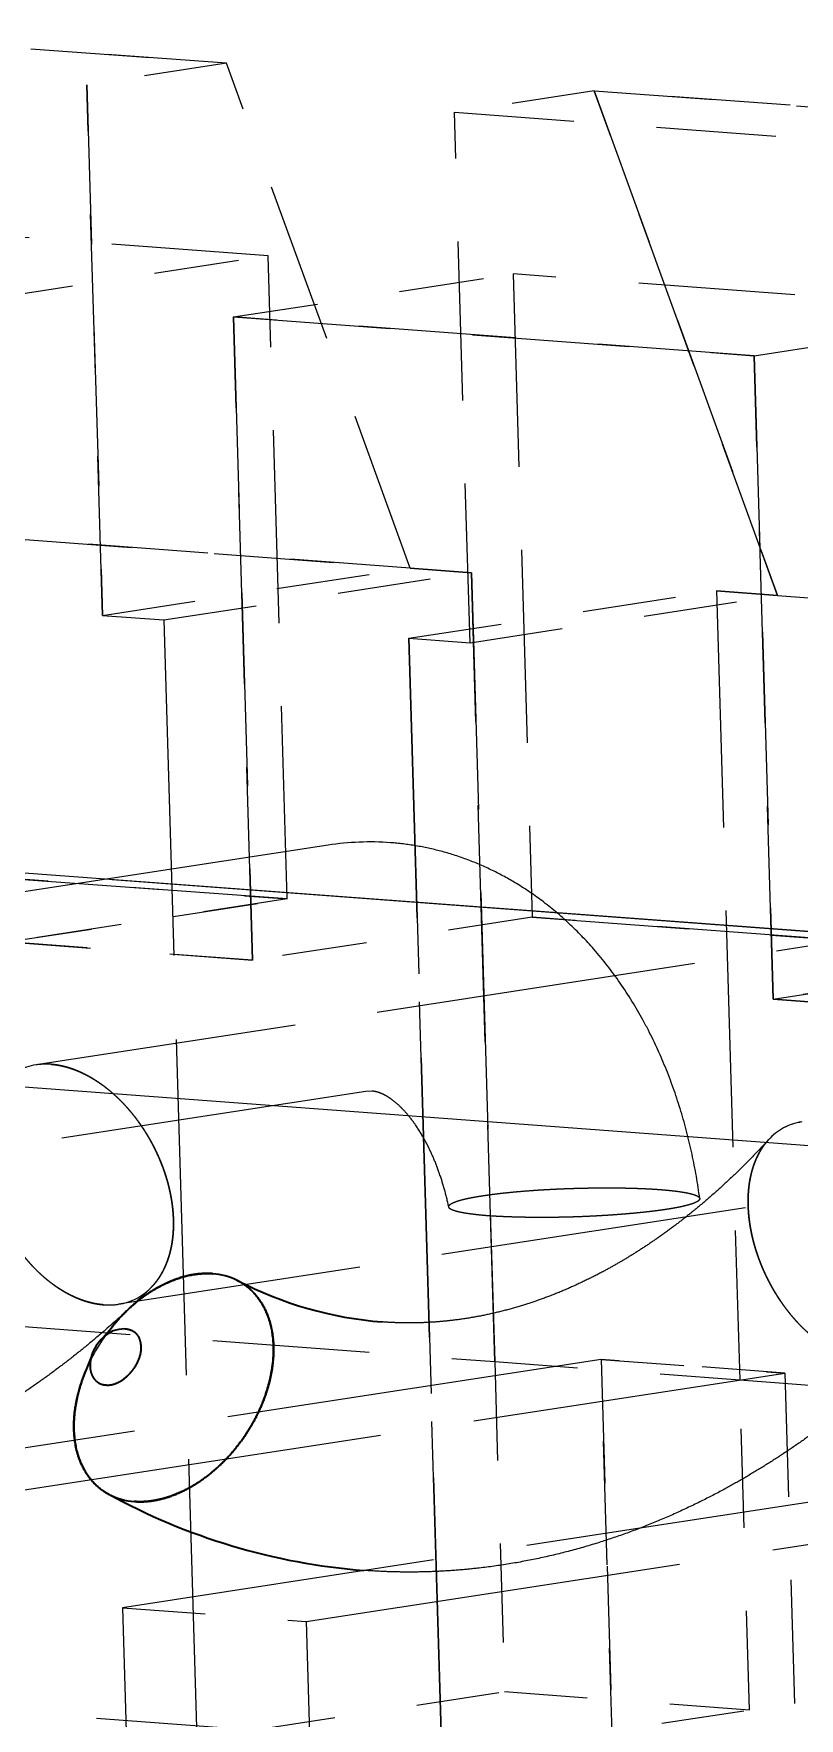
# Model space of a CAD drawing. Extents: x 23 to 417, y 3 to 294.
# Drawn here: x 359.537 to 360.46, y 112.258 to 114.286 of the extents above; entities that cross this region are included whole.
import ezdxf

# ---------------------------------------------------------------- set-up
doc = ezdxf.new("R2010")
doc.units = 0
doc.linetypes.add('DASHED', pattern=[15, 12, -3])
doc.layers.get('0').update_dxf_attribs({"lineweight": 13})

# ---------------------------------------------------------------- blocks, each defined once
blk = doc.blocks.new('BLOCK3535')
at = {"color": 7, "linetype": 'DASHED', "lineweight": 13, "ltscale": 0.024058}
for p, q in [((15.0094, -36.1593), (14.0498, -36.0879)), ((14.0498, -36.0879), (15.0094, -36.1593)), ((13.7128, -36.1396), (14.6725, -36.2111)), ((13.7128, -36.1396), (14.6725, -36.2111)), ((16.8549, -36.2968), (15.8953, -36.2253)), ((15.8953, -36.2253), (16.8549, -36.2968)), ((15.5583, -36.2771), (16.518, -36.3485)), ((15.5583, -36.2771), (16.518, -36.3485)), ((15.4516, -37.375), (14.492, -37.3036)), ((14.492, -37.3036), (15.4516, -37.375)), ((17.2971, -37.5125), (16.3375, -37.441)), ((16.3375, -37.441), (17.2971, -37.5125))]:
    blk.add_line(p, q, dxfattribs=at)
at = {"color": 7, "linetype": 'DASHED', "lineweight": 13, "ltscale": 0.008523}
for p, q in [((15.0094, -36.1593), (14.6725, -36.2111)), ((15.0094, -36.1593), (14.6725, -36.2111)), ((15.8953, -36.2253), (15.5583, -36.2771)), ((15.8953, -36.2253), (15.5583, -36.2771))]:
    blk.add_line(p, q, dxfattribs=at)
at = {"color": 7, "linetype": 'DASHED', "lineweight": 13, "ltscale": 0.032341}
for p, q in [((15.4516, -37.375), (15.0094, -36.1593)), ((15.4516, -37.375), (15.0094, -36.1593)), ((15.8953, -36.2253), (16.3375, -37.441)), ((16.3375, -37.441), (15.8953, -36.2253))]:
    blk.add_line(p, q, dxfattribs=at)
at = {"color": 7, "linetype": 'DASHED', "lineweight": 13, "ltscale": 0.03196}
for p, q in [((14.6725, -36.2111), (14.7103, -37.4889)), ((14.7103, -37.4889), (14.6725, -36.2111)), ((15.5961, -37.5549), (15.5583, -36.2771)), ((15.5961, -37.5549), (15.5583, -36.2771))]:
    blk.add_line(p, q, dxfattribs=at)
at = {"color": 7, "linetype": 'DASHED', "lineweight": 13, "ltscale": 0.03146}
for p, q in [((15.1096, -36.6227), (13.8547, -36.5292)), ((15.1096, -36.6227), (13.8547, -36.5292)), ((16.9551, -36.7601), (15.7002, -36.6666)), ((16.9551, -36.7601), (15.7002, -36.6666)), ((15.0262, -36.7702), (16.2812, -36.8636)), ((16.2812, -36.8636), (15.0262, -36.7702)), ((15.1555, -38.1719), (13.9006, -38.0785)), ((13.9006, -38.0785), (15.1555, -38.1719)), ((17.001, -38.3093), (15.7461, -38.2159)), ((15.7461, -38.2159), (17.001, -38.3093)), ((14.4006, -39.1927), (15.6555, -39.2861)), ((14.4006, -39.1927), (15.6555, -39.2861)), ((16.2461, -39.3301), (17.501, -39.4236)), ((16.2461, -39.3301), (17.501, -39.4236)), ((15.0725, -40.1738), (13.8176, -40.0804)), ((15.0725, -40.1738), (13.8176, -40.0804))]:
    blk.add_line(p, q, dxfattribs=at)
at = {"color": 7, "linetype": 'DASHED', "lineweight": 13, "ltscale": 0.017046}
for p, q in [((14.4357, -36.7262), (15.1096, -36.6227)), ((14.4357, -36.7262), (15.1096, -36.6227)), ((15.0262, -36.7702), (15.7002, -36.6666)), ((15.0262, -36.7702), (15.7002, -36.6666)), ((16.2812, -36.8636), (16.9551, -36.7601)), ((16.2812, -36.8636), (16.9551, -36.7601)), ((14.4816, -38.2754), (15.1555, -38.1719)), ((15.1555, -38.1719), (14.4816, -38.2754)), ((15.7461, -38.2159), (15.0721, -38.3194)), ((15.7461, -38.2159), (15.0721, -38.3194)), ((16.327, -38.4129), (17.001, -38.3093)), ((17.001, -38.3093), (16.327, -38.4129))]:
    blk.add_line(p, q, dxfattribs=at)
at = {"color": 7, "linetype": 'DASHED', "lineweight": 13, "ltscale": 0.038748}
for p, q in [((15.1555, -38.1719), (15.1096, -36.6227)), ((15.1555, -38.1719), (15.1096, -36.6227)), ((15.7002, -36.6666), (15.7461, -38.2159)), ((15.7002, -36.6666), (15.7461, -38.2159)), ((15.0721, -38.3194), (15.0262, -36.7702)), ((15.0262, -36.7702), (15.0721, -38.3194)), ((16.2812, -36.8636), (16.327, -38.4129)), ((16.327, -38.4129), (16.2812, -36.8636))]:
    blk.add_line(p, q, dxfattribs=at)
at = {"color": 7, "linetype": 'DASHED', "lineweight": 13, "ltscale": 0.018751}
for p, q in [((14.7103, -37.4889), (15.4516, -37.375)), ((14.7103, -37.4889), (15.4516, -37.375)), ((14.8579, -37.4999), (15.5993, -37.386)), ((14.8579, -37.4999), (15.5993, -37.386)), ((15.4485, -37.5439), (16.1898, -37.43)), ((15.4485, -37.5439), (16.1898, -37.43)), ((15.5961, -37.5549), (16.3375, -37.441)), ((15.5961, -37.5549), (16.3375, -37.441))]:
    blk.add_line(p, q, dxfattribs=at)
at = {"color": 7, "linetype": 'DASHED', "lineweight": 13, "ltscale": 0.003701}
for p, q in [((15.5993, -37.386), (15.4516, -37.375)), ((15.4516, -37.375), (15.5993, -37.386)), ((16.3375, -37.441), (16.1898, -37.43)), ((16.1898, -37.43), (16.3375, -37.441)), ((14.7103, -37.4889), (14.8579, -37.4999)), ((14.7103, -37.4889), (14.8579, -37.4999)), ((15.4485, -37.5439), (15.5961, -37.5549)), ((15.4485, -37.5439), (15.5961, -37.5549))]:
    blk.add_line(p, q, dxfattribs=at)
at = {"color": 7, "linetype": 'DASHED', "lineweight": 13, "ltscale": 0.047523}
for p, q in [((15.6555, -39.2861), (15.5993, -37.386)), ((15.5993, -37.386), (15.6555, -39.2861)), ((16.1898, -37.43), (16.2461, -39.3301)), ((16.1898, -37.43), (16.2461, -39.3301))]:
    blk.add_line(p, q, dxfattribs=at)
at = {"color": 7, "linetype": 'DASHED', "lineweight": 13, "ltscale": 0.067394}
for p, q in [((14.8579, -37.4999), (14.9377, -40.1945)), ((14.8579, -37.4999), (14.9377, -40.1945)), ((15.5283, -40.2385), (15.4485, -37.5439)), ((15.4485, -37.5439), (15.5283, -40.2385))]:
    blk.add_line(p, q, dxfattribs=at)
at = {"color": 7, "linetype": 'DASHED', "lineweight": 13, "ltscale": 0.342361}
for p, q in [((9.6126, -37.7438), (23.2692, -38.7607)), ((23.2692, -38.7607), (9.6126, -37.7438))]:
    blk.add_line(p, q, dxfattribs=at)
at = {"color": 7, "linetype": 'DASHED', "lineweight": 13}
blk.add_line((25.8232, -39.4668), (5.5966, -37.9606), dxfattribs=at)
blk.add_line((25.8232, -39.4668), (5.5966, -37.9606), dxfattribs=at)
at = {"color": 7, "linetype": 'DASHED', "lineweight": 13, "ltscale": 0.064476}
for p, q in [((15.2538, -38.0423), (12.7046, -38.4339)), ((17.0993, -38.1797), (14.5501, -38.5713))]:
    blk.add_line(p, q, dxfattribs=at)
at = {"color": 7, "linetype": 'DASHED', "lineweight": 13, "ltscale": 0.064477}
for p, q in [((15.2538, -38.0423), (12.7046, -38.4339)), ((17.0993, -38.1797), (14.5501, -38.5713))]:
    blk.add_line(p, q, dxfattribs=at)
at = {"color": 7, "linetype": 'DASHED', "lineweight": 13, "ltscale": 0.014805}
for p, q in [((15.0721, -38.3194), (14.4816, -38.2754)), ((14.4816, -38.2754), (15.0721, -38.3194)), ((16.9176, -38.4568), (16.327, -38.4129)), ((16.327, -38.4129), (16.9176, -38.4568)), ((15.6555, -39.2861), (16.2461, -39.3301)), ((15.6555, -39.2861), (16.2461, -39.3301)), ((15.6791, -40.0806), (16.2696, -40.1246)), ((15.6791, -40.0806), (16.2696, -40.1246))]:
    blk.add_line(p, q, dxfattribs=at)
at = {"color": 7, "linetype": 'DASHED', "lineweight": 13, "ltscale": 0.06175}
for p, q in [((15.3448, -38.6353), (12.9035, -39.0104)), ((15.3448, -38.6353), (12.9035, -39.0104)), ((17.1903, -38.7728), (14.749, -39.1478)), ((17.1903, -38.7728), (14.749, -39.1478))]:
    blk.add_line(p, q, dxfattribs=at)
at = {"color": 7, "linetype": 'DASHED', "lineweight": 13, "ltscale": 0.000377529}
blk.add_line((15.36, -38.6347), (15.3449, -38.6353), dxfattribs=at)
blk.add_line((15.36, -38.6347), (15.3449, -38.6353), dxfattribs=at)
at = {"color": 7, "lineweight": 35, "ltscale": 0.000781131}
blk.add_line((14.7115, -39.2282), (14.7317, -39.2043), dxfattribs=at)
at = {"color": 7, "lineweight": 35, "ltscale": 0.000781132}
blk.add_line((14.7115, -39.2282), (14.7317, -39.2043), dxfattribs=at)
at = {"color": 7, "lineweight": 35, "ltscale": 0.000962298}
blk.add_line((14.6842, -39.2713), (14.6702, -39.3071), dxfattribs=at)
at = {"color": 7, "lineweight": 35, "ltscale": 0.000962299}
blk.add_line((14.6842, -39.2713), (14.6702, -39.3071), dxfattribs=at)
at = {"color": 7, "linetype": 'DASHED', "lineweight": 13, "ltscale": 0.075856}
for p, q in [((15.9119, -39.2806), (12.9128, -39.7414)), ((15.9119, -39.2806), (12.9128, -39.7414)), ((13.3558, -39.7744), (16.3548, -39.3136)), ((13.3558, -39.7744), (16.3548, -39.3136)), ((17.7574, -39.4181), (14.7583, -39.8788)), ((17.7574, -39.4181), (14.7583, -39.8788)), ((15.2012, -39.9118), (18.2003, -39.451)), ((15.2012, -39.9118), (18.2003, -39.451))]:
    blk.add_line(p, q, dxfattribs=at)
at = {"color": 7, "linetype": 'DASHED', "lineweight": 13, "ltscale": 0.019871}
for p, q in [((15.6555, -39.2861), (15.6791, -40.0806)), ((15.6555, -39.2861), (15.6791, -40.0806)), ((16.2696, -40.1246), (16.2461, -39.3301)), ((16.2696, -40.1246), (16.2461, -39.3301))]:
    blk.add_line(p, q, dxfattribs=at)
at = {"color": 7, "linetype": 'DASHED', "lineweight": 13, "ltscale": 0.024839}
for p, q in [((15.9413, -40.2737), (15.9119, -39.2806)), ((15.9119, -39.2806), (15.9413, -40.2737)), ((16.3548, -39.3136), (16.3842, -40.3067)), ((16.3548, -39.3136), (16.3842, -40.3067)), ((14.7583, -39.8788), (14.7877, -40.8719)), ((14.7583, -39.8788), (14.7877, -40.8719)), ((15.2012, -39.9118), (15.2306, -40.9049)), ((15.2012, -39.9118), (15.2306, -40.9049))]:
    blk.add_line(p, q, dxfattribs=at)
at = {"color": 7, "linetype": 'DASHED', "lineweight": 13, "ltscale": 0.011104}
for p, q in [((15.9119, -39.2806), (16.3548, -39.3136)), ((16.3548, -39.3136), (15.9119, -39.2806)), ((14.7583, -39.8788), (15.2012, -39.9118)), ((14.7583, -39.8788), (15.2012, -39.9118))]:
    blk.add_line(p, q, dxfattribs=at)
at = {"color": 7, "linetype": 'DASHED', "lineweight": 13, "ltscale": 0.015342}
for p, q in [((15.0725, -40.1738), (15.6791, -40.0806)), ((15.0725, -40.1738), (15.6791, -40.0806)), ((15.6631, -40.2178), (16.2696, -40.1246)), ((15.6631, -40.2178), (16.2696, -40.1246))]:
    blk.add_line(p, q, dxfattribs=at)
at = {"color": 7, "linetype": 'DASHED', "lineweight": 13}
for centre, radius, start, end in [((15.3559, -38.7126), 0.6781, 85.8858, 98.6619), ((15.3559, -38.7126), 0.6781, 85.8858, 98.6619), ((14.5698, -38.7045), 0.1346, 98.4198, 137.9863), ((14.5698, -38.7044), 0.1345, 98.4246, 137.9631), ((14.5738, -38.73), 0.1604, 85.5947, 98.497), ((14.5738, -38.73), 0.1604, 85.5945, 98.5006), ((16.4153, -38.8419), 0.1346, 98.4198, 137.9863), ((16.4153, -38.8419), 0.1345, 98.4246, 137.9631), ((14.7287, -39.0115), 0.1378, 278.4789, 314.9584), ((14.7287, -39.0115), 0.1378, 278.4738, 314.9122), ((14.7252, -38.989), 0.1606, 265.6064, 278.5221), ((14.7252, -38.989), 0.1606, 265.6062, 278.5254), ((15.0713, -39.477), 0.4356, 141.2487, 157.0352), ((15.0713, -39.477), 0.4356, 141.2472, 157.0361)]:
    blk.add_arc(centre, radius, start, end, dxfattribs=at)
at = {"color": 7, "lineweight": 35}
for centre, radius, start, end in [((14.9652, -39.23), 0.156, 63.38, 86.1794), ((14.9652, -39.23), 0.156, 63.3824, 86.1794), ((15.4577, -38.276), 0.9175, 242.5755, 265.437), ((15.4577, -38.276), 0.9175, 242.5751, 265.437), ((14.7792, -39.3014), 0.0997, 132.7309, 162.4588), ((14.7792, -39.3014), 0.0997, 132.7309, 162.4588), ((14.7614, -39.2774), 0.07, 87.5182, 135.3363), ((14.7614, -39.2774), 0.07, 87.5182, 135.3363), ((15.4591, -38.2702), 1.5234, 241.1411, 265.5217), ((15.4591, -38.2702), 1.5234, 241.1411, 265.5217), ((14.7975, -39.4683), 0.155, 241.934, 266.2576), ((14.7975, -39.4683), 0.155, 241.9338, 266.2575)]:
    blk.add_arc(centre, radius, start, end, dxfattribs=at)
at = {"color": 7, "linetype": 'DASHED', "lineweight": 13}
for points, degree, knots in [([(16.1498, -38.8931), (16.145, -38.8574), (16.1328, -38.7867), (16.106, -38.683), (16.071, -38.583), (16.038, -38.5104), (16.0009, -38.4406), (15.9596, -38.3735), (15.8995, -38.2961), (15.8358, -38.23), (15.7717, -38.1761), (15.7082, -38.1335), (15.6471, -38.1006), (15.5875, -38.0753), (15.5269, -38.0561), (15.4657, -38.0428), (15.425, -38.0379), (15.4045, -38.0363)], 3, [0, 0, 0, 0, 0.108083, 0.215108, 0.320937, 0.425518, 0.453925, 0.558139, 0.661284, 0.747466, 0.833187, 0.911825, 0.976531, 1.041097, 1.105605, 1.167116, 1.228612, 1.228612, 1.228612, 1.228612]), ([(16.1498, -38.8931), (16.145, -38.8574), (16.1328, -38.7867), (16.106, -38.683), (16.071, -38.583), (16.038, -38.5104), (16.0009, -38.4406), (15.9596, -38.3735), (15.8995, -38.2961), (15.8358, -38.23), (15.7717, -38.1761), (15.7082, -38.1335), (15.6471, -38.1006), (15.5875, -38.0753), (15.5269, -38.0561), (15.4657, -38.0428), (15.425, -38.0379), (15.4045, -38.0363)], 3, [0, 0, 0, 0, 0.108083, 0.215108, 0.320937, 0.425518, 0.453925, 0.558139, 0.661284, 0.747466, 0.833187, 0.911825, 0.976531, 1.041097, 1.105605, 1.167116, 1.228612, 1.228612, 1.228612, 1.228612]), ([(14.8727, -38.8758), (14.8606, -38.8203), (14.8384, -38.766), (14.8084, -38.7148), (14.7473, -38.6416), (14.6739, -38.5941), (14.6444, -38.5804), (14.6148, -38.5722), (14.5861, -38.57)], 5, [0, 0, 0, 0, 0, 0, 0.4984688, 0.4984688, 0.4984688, 0.8134123, 0.8134123, 0.8134123, 0.8134123, 0.8134123, 0.8134123]), ([(14.5861, -38.57), (14.6146, -38.5722), (14.644, -38.5803), (14.6735, -38.5938), (14.7472, -38.6414), (14.8086, -38.715), (14.8386, -38.7664), (14.8606, -38.8205), (14.8727, -38.8758)], 5, [0, 0, 0, 0, 0, 0, 0.3128628, 0.3128628, 0.3128628, 0.8094735, 0.8094735, 0.8094735, 0.8094735, 0.8094735, 0.8094735]), ([(15.5449, -38.9138), (15.5418, -38.8995), (15.5351, -38.8719), (15.5227, -38.8324), (15.5087, -38.7961), (15.4963, -38.7697), (15.4822, -38.7431), (15.4665, -38.7174), (15.4455, -38.6901), (15.4266, -38.6703), (15.4109, -38.657), (15.3979, -38.6481), (15.3876, -38.6425), (15.3794, -38.639), (15.3722, -38.6367), (15.3659, -38.6353), (15.3619, -38.6348), (15.36, -38.6347)], 3, [0, 0, 0, 0, 0.0437103, 0.0852094, 0.124171, 0.1602813, 0.1726549, 0.2146268, 0.2504246, 0.2756991, 0.2965469, 0.3121968, 0.3227525, 0.3315748, 0.3390157, 0.3452501, 0.3510523, 0.3510523, 0.3510523, 0.3510523]), ([(15.5449, -38.9138), (15.5418, -38.8995), (15.5351, -38.8719), (15.5227, -38.8324), (15.5087, -38.7961), (15.4963, -38.7697), (15.4822, -38.7431), (15.4665, -38.7174), (15.4455, -38.6901), (15.4266, -38.6703), (15.4109, -38.657), (15.3979, -38.6481), (15.3876, -38.6425), (15.3794, -38.639), (15.3722, -38.6367), (15.3659, -38.6353), (15.3619, -38.6348), (15.36, -38.6347)], 3, [0, 0, 0, 0, 0.0437103, 0.0852094, 0.124171, 0.1602813, 0.1726549, 0.2146268, 0.2504246, 0.2756991, 0.2965469, 0.3121968, 0.3227525, 0.3315748, 0.3390157, 0.3452501, 0.3510523, 0.3510523, 0.3510523, 0.3510523]), ([(16.3151, -38.7519), (16.3026, -38.7656), (16.2773, -38.7925), (16.2385, -38.8312), (16.1993, -38.8679), (16.1631, -38.8997), (16.1301, -38.927), (16.1005, -38.9503), (16.0708, -38.9725), (16.041, -38.9936), (16.0111, -39.0136), (15.9811, -39.0325), (15.951, -39.0504), (15.9187, -39.0684), (15.883, -39.0868), (15.8437, -39.1053), (15.8033, -39.1225), (15.7629, -39.1377), (15.7214, -39.1514), (15.6787, -39.1635), (15.6349, -39.1738), (15.5912, -39.1818), (15.553, -39.187), (15.5203, -39.1902), (15.4931, -39.1919), (15.4659, -39.1929), (15.4388, -39.193), (15.4117, -39.1922), (15.3937, -39.1911), (15.3847, -39.1905)], 3, [0, 0, 0, 0, 0.055793, 0.110559, 0.164292, 0.216987, 0.25518, 0.292811, 0.329887, 0.366413, 0.402396, 0.437845, 0.472768, 0.507174, 0.548775, 0.593495, 0.637373, 0.680464, 0.722809, 0.768535, 0.81352, 0.857868, 0.901678, 0.929077, 0.956372, 0.983521, 1.010606, 1.037698, 1.064769, 1.064769, 1.064769, 1.064769]), ([(16.3151, -38.7519), (16.3026, -38.7656), (16.2773, -38.7925), (16.2385, -38.8312), (16.1993, -38.8679), (16.1631, -38.8997), (16.1301, -38.927), (16.1005, -38.9503), (16.0708, -38.9725), (16.041, -38.9936), (16.0111, -39.0136), (15.9811, -39.0325), (15.951, -39.0504), (15.9187, -39.0684), (15.883, -39.0868), (15.8437, -39.1053), (15.8033, -39.1225), (15.7629, -39.1377), (15.7214, -39.1514), (15.6787, -39.1635), (15.6349, -39.1738), (15.5912, -39.1818), (15.553, -39.187), (15.5203, -39.1902), (15.4931, -39.1919), (15.4659, -39.1929), (15.4388, -39.193), (15.4117, -39.1922), (15.3937, -39.1911), (15.3847, -39.1905)], 3, [0, 0, 0, 0, 0.055793, 0.110559, 0.164292, 0.216987, 0.25518, 0.292811, 0.329887, 0.366413, 0.402396, 0.437845, 0.472768, 0.507174, 0.548775, 0.593495, 0.637373, 0.680464, 0.722809, 0.768535, 0.81352, 0.857868, 0.901678, 0.929077, 0.956372, 0.983521, 1.010606, 1.037698, 1.064769, 1.064769, 1.064769, 1.064769]), ([(16.3153, -38.7518), (16.2987, -38.77), (16.2853, -38.7923), (16.2757, -38.8177), (16.2656, -38.8645), (16.2656, -38.9152), (16.2672, -38.9368), (16.2705, -38.9584), (16.2752, -38.9803)], 5, [0, 0, 0, 0, 0, 0, 0.279246, 0.279246, 0.279246, 0.475259, 0.475259, 0.475259, 0.475259, 0.475259, 0.475259]), ([(16.2752, -38.9803), (16.267, -38.9423), (16.2633, -38.9048), (16.2646, -38.8683), (16.2739, -38.8208), (16.2935, -38.781), (16.3, -38.7703), (16.3073, -38.7606), (16.3154, -38.7518)], 5, [0, 0, 0, 0, 0, 0, 0.340931, 0.340931, 0.340931, 0.4777457, 0.4777457, 0.4777457, 0.4777457, 0.4777457, 0.4777457]), ([(14.4297, -38.8428), (14.4418, -38.8981), (14.4636, -38.9524), (14.493, -39.0038), (14.553, -39.0774), (14.6255, -39.1251), (14.6548, -39.1387), (14.6842, -39.147), (14.7129, -39.1491)], 5, [0, 0, 0, 0, 0, 0, 0.4973795, 0.4973795, 0.4973795, 0.8113801, 0.8113801, 0.8113801, 0.8113801, 0.8113801, 0.8113801]), ([(14.7129, -39.1491), (14.6844, -39.147), (14.6551, -39.1388), (14.6259, -39.1253), (14.553, -39.0775), (14.4928, -39.0036), (14.4634, -38.952), (14.4418, -38.898), (14.4297, -38.8428)], 5, [0, 0, 0, 0, 0, 0, 0.3122339, 0.3122339, 0.3122339, 0.807877, 0.807877, 0.807877, 0.807877, 0.807877, 0.807877]), ([(14.826, -39.1091), (14.8441, -39.0912), (14.8589, -39.0688), (14.8698, -39.0429), (14.8815, -38.995), (14.8823, -38.9428), (14.8808, -38.9206), (14.8776, -38.8983), (14.8727, -38.8758)], 5, [0, 0, 0, 0, 0, 0, 0.2877513, 0.2877513, 0.2877513, 0.4894529, 0.4894529, 0.4894529, 0.4894529, 0.4894529, 0.4894529]), ([(14.8727, -38.8758), (14.8812, -38.9148), (14.8847, -38.9534), (14.8828, -38.9909), (14.8719, -39.0397), (14.85, -39.0799), (14.8428, -39.0906), (14.8348, -39.1004), (14.826, -39.109)], 5, [0, 0, 0, 0, 0, 0, 0.3505769, 0.3505769, 0.3505769, 0.4913722, 0.4913722, 0.4913722, 0.4913722, 0.4913722, 0.4913722]), ([(15.5449, -38.9138), (15.5441, -38.91), (15.5477, -38.9061), (15.5558, -38.9021), (15.597, -38.8889), (15.6762, -38.8783), (15.7418, -38.8726), (15.8479, -38.8674), (15.9513, -38.8672), (15.9881, -38.8678), (16.0224, -38.8693), (16.0528, -38.8715)], 5, [0, 0, 0, 0, 0, 0, 0.233655, 0.233655, 0.233655, 0.812289, 0.812289, 0.812289, 1.14413, 1.14413, 1.14413, 1.14413, 1.14413, 1.14413]), ([(15.5449, -38.9138), (15.5441, -38.91), (15.5477, -38.9061), (15.5558, -38.9021), (15.597, -38.8889), (15.6762, -38.8783), (15.7418, -38.8726), (15.8479, -38.8674), (15.9513, -38.8672), (15.9881, -38.8678), (16.0224, -38.8693), (16.0528, -38.8715)], 5, [0, 0, 0, 0, 0, 0, 0.233655, 0.233655, 0.233655, 0.812289, 0.812289, 0.812289, 1.14413, 1.14413, 1.14413, 1.14413, 1.14413, 1.14413]), ([(16.1498, -38.8931), (16.1503, -38.8968), (16.1464, -38.9007), (16.1379, -38.9046), (16.1021, -38.9156), (16.0392, -38.9248), (15.9906, -38.9296), (15.8902, -38.9372), (15.7836, -38.9398), (15.7298, -38.9394), (15.6813, -38.9377), (15.6399, -38.935)], 5, [0, 0, 0, 0, 0, 0, 0.23131, 0.23131, 0.23131, 0.683573, 0.683573, 0.683573, 1.136202, 1.136202, 1.136202, 1.136202, 1.136202, 1.136202]), ([(16.1498, -38.8931), (16.1503, -38.8968), (16.1464, -38.9007), (16.1379, -38.9046), (16.1021, -38.9156), (16.0392, -38.9248), (15.9906, -38.9296), (15.8902, -38.9372), (15.7836, -38.9398), (15.7298, -38.9394), (15.6813, -38.9377), (15.6399, -38.935)], 5, [0, 0, 0, 0, 0, 0, 0.23131, 0.23131, 0.23131, 0.683573, 0.683573, 0.683573, 1.136202, 1.136202, 1.136202, 1.136202, 1.136202, 1.136202]), ([(16.0528, -38.8715), (16.0802, -38.8736), (16.1042, -38.8763), (16.1243, -38.8796), (16.1415, -38.8844), (16.1482, -38.8899), (16.1491, -38.891), (16.1497, -38.8921), (16.1498, -38.8931)], 5, [0, 0, 0, 0, 0, 0, 0.2965096, 0.2965096, 0.2965096, 0.3641329, 0.3641329, 0.3641329, 0.3641329, 0.3641329, 0.3641329]), ([(16.0528, -38.8715), (16.0802, -38.8736), (16.1042, -38.8763), (16.1243, -38.8796), (16.1415, -38.8844), (16.1482, -38.8899), (16.1491, -38.891), (16.1497, -38.8921), (16.1498, -38.8931)], 5, [0, 0, 0, 0, 0, 0, 0.2965096, 0.2965096, 0.2965096, 0.3641329, 0.3641329, 0.3641329, 0.3641329, 0.3641329, 0.3641329]), ([(15.6399, -38.935), (15.6136, -38.9328), (15.5905, -38.9302), (15.5705, -38.9271), (15.5535, -38.9223), (15.5466, -38.9169), (15.5457, -38.9159), (15.5451, -38.9148), (15.5449, -38.9138)], 5, [0, 0, 0, 0, 0, 0, 0.2868962, 0.2868962, 0.2868962, 0.3523832, 0.3523832, 0.3523832, 0.3523832, 0.3523832, 0.3523832]), ([(15.6399, -38.935), (15.6136, -38.9328), (15.5905, -38.9302), (15.5705, -38.9271), (15.5535, -38.9223), (15.5466, -38.9169), (15.5457, -38.9159), (15.5451, -38.9148), (15.5449, -38.9138)], 5, [0, 0, 0, 0, 0, 0, 0.2868962, 0.2868962, 0.2868962, 0.3523832, 0.3523832, 0.3523832, 0.3523832, 0.3523832, 0.3523832]), ([(16.2752, -38.9803), (16.2873, -39.0356), (16.3091, -39.0898), (16.3385, -39.1412), (16.3985, -39.2148), (16.471, -39.2625), (16.5003, -39.2762), (16.5297, -39.2844), (16.5584, -39.2866)], 5, [0, 0, 0, 0, 0, 0, 0.4973795, 0.4973795, 0.4973795, 0.8113801, 0.8113801, 0.8113801, 0.8113801, 0.8113801, 0.8113801]), ([(16.5584, -39.2866), (16.5299, -39.2844), (16.5006, -39.2763), (16.4714, -39.2627), (16.3985, -39.2149), (16.3383, -39.141), (16.3089, -39.0895), (16.2873, -39.0354), (16.2752, -38.9803)], 5, [0, 0, 0, 0, 0, 0, 0.3122339, 0.3122339, 0.3122339, 0.807877, 0.807877, 0.807877, 0.807877, 0.807877, 0.807877]), ([(14.8261, -39.109), (14.8061, -39.1288), (14.7654, -39.1675), (14.7101, -39.2163), (14.6614, -39.2566), (14.62, -39.2892), (14.5781, -39.3205), (14.5355, -39.3506), (14.4924, -39.3795), (14.4487, -39.407), (14.4046, -39.4332), (14.3565, -39.46), (14.3027, -39.4878), (14.2429, -39.5159), (14.1805, -39.5423), (14.1174, -39.5661), (14.0517, -39.5879), (13.9832, -39.6073), (13.9121, -39.6239), (13.8404, -39.6371), (13.7773, -39.6457), (13.7229, -39.6509), (13.6773, -39.6539), (13.6317, -39.6554), (13.586, -39.6556), (13.5403, -39.6543), (13.5099, -39.6525), (13.4947, -39.6514)], 3, [0, 0, 0, 0, 0.084545, 0.16834, 0.2213, 0.273974, 0.326366, 0.378484, 0.430336, 0.481932, 0.53328, 0.584394, 0.646912, 0.714969, 0.782676, 0.850054, 0.917146, 0.990448, 1.063479, 1.13627, 1.208864, 1.254606, 1.300264, 1.345904, 1.391493, 1.437233, 1.482955, 1.482955, 1.482955, 1.482955]), ([(14.8261, -39.109), (14.8061, -39.1288), (14.7654, -39.1675), (14.7101, -39.2163), (14.6614, -39.2566), (14.62, -39.2892), (14.5781, -39.3205), (14.5355, -39.3506), (14.4924, -39.3795), (14.4487, -39.407), (14.4046, -39.4332), (14.3565, -39.46), (14.3027, -39.4878), (14.2429, -39.5159), (14.1805, -39.5423), (14.1174, -39.5661), (14.0517, -39.5879), (13.9832, -39.6073), (13.9121, -39.6239), (13.8404, -39.6371), (13.7773, -39.6457), (13.7229, -39.6509), (13.6773, -39.6539), (13.6317, -39.6554), (13.586, -39.6556), (13.5403, -39.6543), (13.5099, -39.6525), (13.4947, -39.6514)], 3, [0, 0, 0, 0, 0.084545, 0.168341, 0.221301, 0.273975, 0.326367, 0.378484, 0.430336, 0.481932, 0.53328, 0.584394, 0.646912, 0.714969, 0.782676, 0.850055, 0.917147, 0.990448, 1.063479, 1.13627, 1.208864, 1.254606, 1.300264, 1.345904, 1.391494, 1.437233, 1.482956, 1.482956, 1.482956, 1.482956]), ([(16.6716, -39.2464), (16.6516, -39.2662), (16.6109, -39.3049), (16.5556, -39.3537), (16.5069, -39.394), (16.4655, -39.4266), (16.4235, -39.4579), (16.381, -39.488), (16.3379, -39.5169), (16.2942, -39.5444), (16.2501, -39.5706), (16.202, -39.5974), (16.1482, -39.6252), (16.0884, -39.6533), (16.026, -39.6798), (15.9629, -39.7035), (15.8972, -39.7253), (15.8287, -39.7447), (15.7575, -39.7613), (15.6859, -39.7746), (15.6228, -39.7831), (15.5683, -39.7883), (15.5228, -39.7913), (15.4771, -39.7929), (15.4315, -39.793), (15.3858, -39.7917), (15.3554, -39.7899), (15.3402, -39.7888)], 3, [0, 0, 0, 0, 0.084545, 0.16834, 0.2213, 0.273974, 0.326366, 0.378484, 0.430336, 0.481932, 0.53328, 0.584394, 0.646912, 0.714969, 0.782676, 0.850054, 0.917146, 0.990448, 1.063479, 1.13627, 1.208864, 1.254606, 1.300264, 1.345904, 1.391493, 1.437233, 1.482955, 1.482955, 1.482955, 1.482955]), ([(16.6716, -39.2464), (16.6516, -39.2662), (16.6109, -39.3049), (16.5556, -39.3537), (16.5069, -39.394), (16.4655, -39.4266), (16.4235, -39.4579), (16.381, -39.488), (16.3379, -39.5169), (16.2942, -39.5444), (16.2501, -39.5706), (16.202, -39.5974), (16.1482, -39.6252), (16.0884, -39.6533), (16.026, -39.6798), (15.9629, -39.7035), (15.8972, -39.7253), (15.8287, -39.7447), (15.7575, -39.7613), (15.6859, -39.7746), (15.6228, -39.7831), (15.5683, -39.7883), (15.5228, -39.7913), (15.4771, -39.7929), (15.4315, -39.793), (15.3858, -39.7917), (15.3554, -39.7899), (15.3402, -39.7888)], 3, [0, 0, 0, 0, 0.084545, 0.168341, 0.221301, 0.273975, 0.326367, 0.378484, 0.430336, 0.481932, 0.53328, 0.584394, 0.646912, 0.714969, 0.782676, 0.850055, 0.917147, 0.990448, 1.063479, 1.13627, 1.208864, 1.254606, 1.300264, 1.345904, 1.391494, 1.437233, 1.482956, 1.482956, 1.482956, 1.482956])]:
    blk.add_open_spline(points, degree=degree, knots=knots, dxfattribs=at)
at = {"color": 7, "lineweight": 35}
for points, knots in [([(14.9756, -39.0743), (14.946, -39.0721), (14.9149, -39.0761), (14.8835, -39.0858), (14.831, -39.1112), (14.7834, -39.1487), (14.7647, -39.166), (14.7475, -39.1845), (14.7316, -39.2043)], [0, 0, 0, 0, 0, 0, 0.3132279, 0.3132279, 0.3132279, 0.5322821, 0.5322821, 0.5322821, 0.5322821, 0.5322821, 0.5322821]), ([(14.7316, -39.2043), (14.7591, -39.17), (14.7907, -39.1395), (14.8259, -39.1135), (14.8784, -39.0866), (14.9312, -39.0755), (14.9463, -39.0736), (14.9611, -39.0732), (14.9756, -39.0743)], [0, 0, 0, 0, 0, 0, 0.3793867, 0.3793867, 0.3793867, 0.532363, 0.532363, 0.532363, 0.532363, 0.532363, 0.532363]), ([(14.7873, -39.623), (14.8262, -39.6259), (14.8678, -39.6182), (14.9093, -39.6008), (14.976, -39.5578), (15.032, -39.4969), (15.0528, -39.4695), (15.0884, -39.4108), (15.1111, -39.3481), (15.1191, -39.3158), (15.1267, -39.253), (15.1177, -39.1953), (15.1091, -39.1687), (15.0904, -39.1347), (15.0638, -39.1089), (15.0548, -39.1018), (15.0452, -39.0957), (15.0351, -39.0905)], [0, 0, 0, 0, 0, 0, 0.422727, 0.422727, 0.422727, 0.719841, 0.719841, 0.719841, 1.013687, 1.013687, 1.013687, 1.296878, 1.296878, 1.296878, 1.423486, 1.423486, 1.423486, 1.423486, 1.423486, 1.423486]), ([(15.0351, -39.0905), (15.0496, -39.0979), (15.0629, -39.1073), (15.0751, -39.1187), (15.1015, -39.1517), (15.1173, -39.1936), (15.1227, -39.2215), (15.1254, -39.2811), (15.1126, -39.3431), (15.1024, -39.3745), (15.0686, -39.4511), (15.0157, -39.5196), (14.9784, -39.5552), (14.9168, -39.5975), (14.852, -39.6186), (14.8298, -39.6231), (14.8082, -39.6246), (14.7873, -39.623)], [0, 0, 0, 0, 0, 0, 0.1812, 0.1812, 0.1812, 0.4595, 0.4595, 0.4595, 0.750493, 0.750493, 0.750493, 1.193354, 1.193354, 1.193354, 1.419888, 1.419888, 1.419888, 1.419888, 1.419888, 1.419888]), ([(14.7182, -39.3422), (14.7254, -39.343), (14.733, -39.3423), (14.7402, -39.3402), (14.7567, -39.3325), (14.7718, -39.32), (14.7792, -39.3123), (14.7956, -39.2908), (14.8046, -39.2663), (14.8052, -39.2522), (14.8024, -39.2333), (14.7945, -39.2213), (14.7913, -39.2179), (14.7841, -39.2126), (14.7762, -39.2096), (14.7725, -39.2087), (14.7685, -39.208), (14.7645, -39.2077)], [0, 0, 0, 0, 0, 0, 0.1130758, 0.1130758, 0.1130758, 0.2518147, 0.2518147, 0.2518147, 0.4567075, 0.4567075, 0.4567075, 0.5665728, 0.5665728, 0.5665728, 0.6720653, 0.6720653, 0.6720653, 0.6720653, 0.6720653, 0.6720653]), ([(14.7182, -39.3422), (14.7254, -39.343), (14.733, -39.3423), (14.7402, -39.3402), (14.7567, -39.3325), (14.7718, -39.32), (14.7792, -39.3123), (14.7956, -39.2908), (14.8046, -39.2663), (14.8052, -39.2522), (14.8024, -39.2333), (14.7945, -39.2213), (14.7913, -39.2179), (14.7841, -39.2126), (14.7762, -39.2096), (14.7725, -39.2087), (14.7685, -39.208), (14.7645, -39.2077)], [0, 0, 0, 0, 0, 0, 0.1130758, 0.1130758, 0.1130758, 0.2518147, 0.2518147, 0.2518147, 0.4567075, 0.4567075, 0.4567075, 0.5665728, 0.5665728, 0.5665728, 0.6720653, 0.6720653, 0.6720653, 0.6720653, 0.6720653, 0.6720653]), ([(14.6842, -39.2714), (14.6805, -39.2834), (14.6788, -39.2959), (14.6795, -39.3075), (14.686, -39.3253), (14.6986, -39.3369), (14.7044, -39.3401), (14.7111, -39.3419), (14.7182, -39.3422)], [0, 0, 0, 0, 0, 0, 0.174534, 0.174534, 0.174534, 0.2888537, 0.2888537, 0.2888537, 0.2888537, 0.2888537, 0.2888537]), ([(14.6842, -39.2714), (14.6805, -39.2834), (14.6788, -39.2959), (14.6795, -39.3075), (14.686, -39.3253), (14.6986, -39.3369), (14.7044, -39.3401), (14.7111, -39.3419), (14.7182, -39.3422)], [0, 0, 0, 0, 0, 0, 0.174534, 0.174534, 0.174534, 0.2888537, 0.2888537, 0.2888537, 0.2888537, 0.2888537, 0.2888537]), ([(14.6703, -39.3071), (14.658, -39.3362), (14.6487, -39.3659), (14.6426, -39.3962), (14.6373, -39.4616), (14.6501, -39.5202), (14.6627, -39.5488), (14.6839, -39.5769), (14.7111, -39.597), (14.7155, -39.5999), (14.7199, -39.6026), (14.7245, -39.6051)], [0, 0, 0, 0, 0, 0, 0.2784235, 0.2784235, 0.2784235, 0.6095324, 0.6095324, 0.6095324, 0.6699176, 0.6699176, 0.6699176, 0.6699176, 0.6699176, 0.6699176]), ([(14.7245, -39.6051), (14.7047, -39.5943), (14.6873, -39.5798), (14.6727, -39.5618), (14.6465, -39.5136), (14.638, -39.4537), (14.6391, -39.4177), (14.6468, -39.3733), (14.6614, -39.3297), (14.6641, -39.3221), (14.6671, -39.3146), (14.6703, -39.3071)], [0, 0, 0, 0, 0, 0, 0.2599538, 0.2599538, 0.2599538, 0.6001184, 0.6001184, 0.6001184, 0.6718116, 0.6718116, 0.6718116, 0.6718116, 0.6718116, 0.6718116])]:
    blk.add_open_spline(points, degree=5, knots=knots, dxfattribs=at)

msp = doc.modelspace()

# ---------------------------------------------------------------- block references
at = {"lineweight": 0, "xscale": 0.5, "yscale": 0.5, "zscale": 0.5}
msp.add_blockref('BLOCK3535', (352.2652, 132.3303), dxfattribs=at)

doc.saveas('drawing.dxf')
